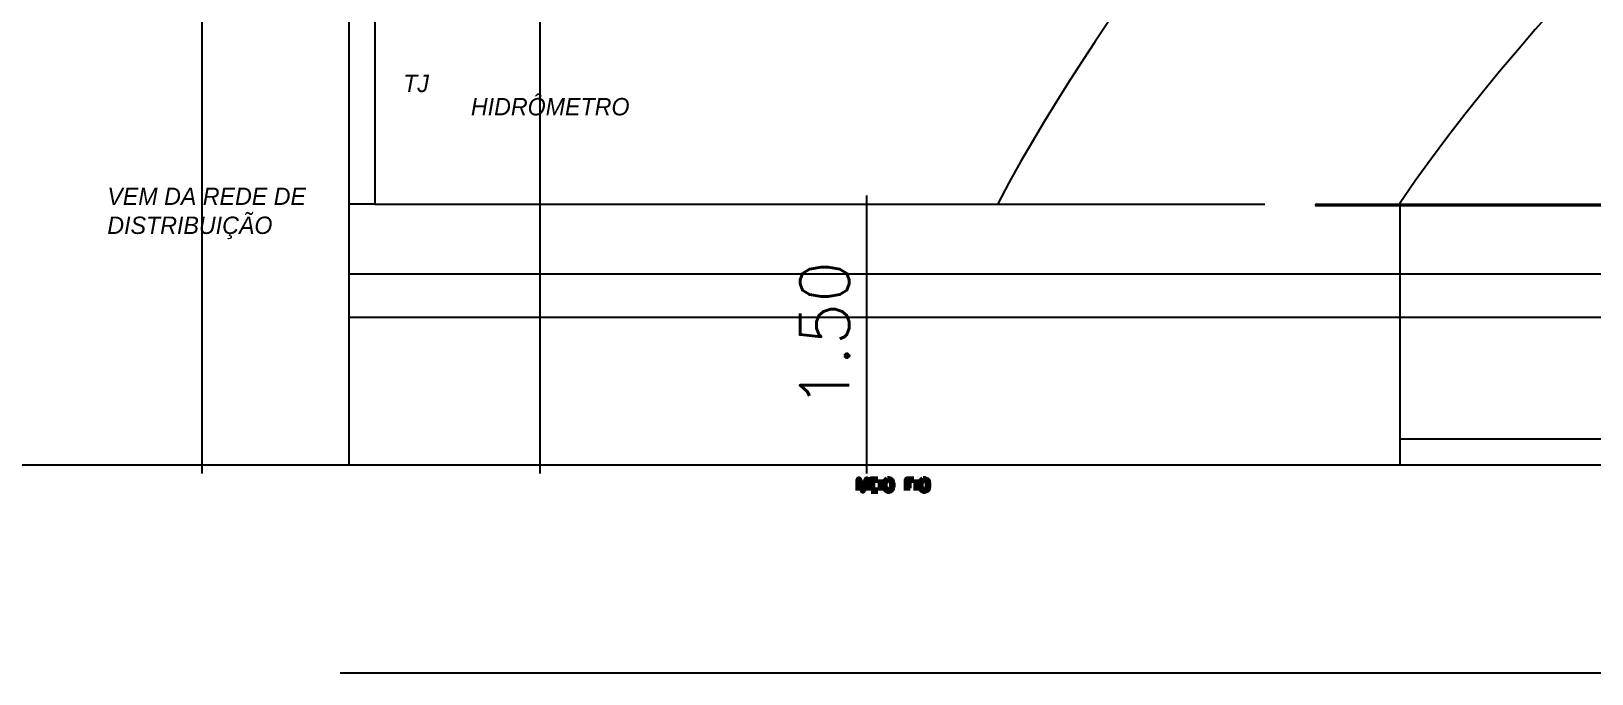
# Model space of a CAD drawing. Header units: millimetres. Extents: x 2273 to 2522, y 1034 to 1187.
# Drawn here: x 2471.94 to 2480.93, y 1095.27 to 1098.97 of the extents above; entities that cross this region are included whole.
import ezdxf

# ---------------------------------------------------------------- set-up
doc = ezdxf.new("R2010")
doc.units = ezdxf.units.MM
doc.layers.add('COTA', color=8, linetype='Continuous')
doc.layers.add('LAYER8', color=8, linetype='Continuous')
doc.layers.add('PAREDES', color=4, linetype='Continuous', lineweight=100)
doc.styles.add('Romans', font='romans.shx')
doc.styles.get("Standard").update_dxf_attribs({"font": 'arial.ttf'})
doc.dimstyles.new('COTA50', dxfattribs={"dimtxt": 0.17, "dimasz": 0.01, "dimexe": 0.05, "dimexo": 0.95, "dimgap": 0.1, "dimtad": 1, "dimzin": 4, "dimdsep": 46, "dimtxsty": 'Romans', "dimblk": 'ARCHTICK', "dimcen": -0.3, "dimdle": 0.05, "dimse1": 1, "dimse2": 1, "dimclrd": 2, "dimclre": 3, "dimclrt": 3, "dimadec": 0, "dimazin": 0, "dimtfac": 1, "dimtix": 1, "dimtmove": 2, "dimatfit": 1, "dimldrblk": 'USERTICK', "dimfxl": 0.05, "dimtolj": 1, "dimtzin": 4, "dimlwd": -1, "dimarcsym": 0})

# ---------------------------------------------------------------- blocks, each defined once
blk = doc.blocks.new('QWE')
at = {"layer": 'PAREDES', "color": 0, "linetype": 'Continuous'}
for points in [[(64.3328, 139.3304), (64.3328, 139.3922), (64.3564, 139.3304), (64.3799, 139.3922), (64.3799, 139.3304)], [(64.4034, 139.3304), (64.4034, 139.3922), (64.4417, 139.3922)], [(64.4034, 139.3627), (64.427, 139.3627)], [(64.4593, 139.3922), (64.4593, 139.3304)], [(64.4975, 139.3922), (64.4917, 139.3892), (64.4858, 139.3833), (64.4828, 139.3775), (64.4799, 139.3686), (64.4799, 139.3539), (64.4828, 139.3451), (64.4858, 139.3392), (64.4917, 139.3333), (64.4975, 139.3304), (64.5093, 139.3304), (64.5181, 139.3333), (64.524, 139.3392), (64.524, 139.3451), (64.527, 139.3539), (64.527, 139.3686), (64.524, 139.3775), (64.524, 139.3833), (64.5181, 139.3892), (64.5093, 139.3922), (64.4975, 139.3922)], [(64.6123, 139.3304), (64.6123, 139.3922), (64.6505, 139.3922)], [(64.6123, 139.3627), (64.6358, 139.3627)], [(64.6652, 139.3922), (64.6652, 139.3304)], [(64.7034, 139.3922), (64.6975, 139.3892), (64.6917, 139.3833), (64.6887, 139.3775), (64.6858, 139.3686), (64.6858, 139.3539), (64.6887, 139.3451), (64.6917, 139.3392), (64.6975, 139.3333), (64.7034, 139.3304), (64.7152, 139.3304), (64.7211, 139.3333), (64.7299, 139.3392), (64.7299, 139.3451), (64.7328, 139.3539), (64.7328, 139.3686), (64.7299, 139.3775), (64.7299, 139.3833), (64.7211, 139.3892), (64.7152, 139.3922), (64.7034, 139.3922)], [(64.4034, 139.3304), (64.4417, 139.3304)]]:
    blk.add_lwpolyline(points, dxfattribs=at)
blk = doc.blocks.new('_ArchTick')
at = {"color": 0, "linetype": 'ByBlock', "const_width": 0.15}
blk.add_lwpolyline([(-0.5, -0.5), (0.5, 0.5)], dxfattribs=at)
blk = doc.blocks.new('*D82')
at = {"color": 2, "transparency": 16777216}
blk.add_line((2476.7483, 1098.0232), (2476.7483, 1096.4232), dxfattribs=at)
at = {"layer": 'Defpoints', "color": 0, "transparency": 16777216}
for p in [(2477.0865, 1097.9732), (2476.7483, 1096.4732), (2477.0865, 1096.4732)]:
    blk.add_point(p, dxfattribs=at)
at = {"color": 2, "transparency": 16777216, "xscale": 0.01, "yscale": 0.01, "zscale": 0.01}
for p, rotation in [((2476.7483, 1097.9732), 90), ((2476.7483, 1096.4732), 270)]:
    blk.add_blockref('_ArchTick', p, dxfattribs=dict(at, rotation=rotation))
at = {"color": 3, "transparency": 16777216, "insert": (2476.5066, 1097.2232), "char_height": 0.17, "attachment_point": 5, "rotation": 90, "style": 'Romans'}
blk.add_mtext('\\A1;{\\H1.6667x;1.50}', dxfattribs=at)
blk = doc.blocks.new('USERTICK')
at = {"layer": 'COTA', "color": 0}
for p, q in [((-1, 0), (1, 0)), ((0, 1), (0, -1))]:
    blk.add_line(p, q, dxfattribs=at)
blk.add_circle((0, 0), 0.25, dxfattribs=at)
blk = doc.blocks.new('*D196')
at = {"color": 2, "transparency": 16777216}
blk.add_line((2474.8667, 1105.0262), (2474.8667, 1096.4232), dxfattribs=at)
at = {"layer": 'Defpoints', "color": 0, "transparency": 16777216}
for p in [(2475.2682, 1104.9762), (2474.8667, 1096.4732), (2475.2682, 1096.4732)]:
    blk.add_point(p, dxfattribs=at)
at = {"color": 2, "transparency": 16777216, "xscale": 0.01, "yscale": 0.01, "zscale": 0.01}
for p, rotation in [((2474.8667, 1104.9762), 90), ((2474.8667, 1096.4732), 270)]:
    blk.add_blockref('_ArchTick', p, dxfattribs=dict(at, rotation=rotation))
at = {"color": 3, "transparency": 16777216, "insert": (2474.6817, 1100.7247), "char_height": 0.17, "attachment_point": 5, "rotation": 90, "style": 'Romans'}
blk.add_mtext('\\A1;8.50', dxfattribs=at)
blk = doc.blocks.new('*D231')
at = {"color": 2, "transparency": 16777216}
blk.add_line((2473.7152, 1095.2758), (2503.7329, 1095.2758), dxfattribs=at)
at = {"layer": 'Defpoints', "color": 0, "transparency": 16777216}
for p in [(2473.7652, 1096.4732), (2503.6829, 1096.4732), (2503.6829, 1095.2758)]:
    blk.add_point(p, dxfattribs=at)
at = {"color": 2, "transparency": 16777216, "xscale": 0.01, "yscale": 0.01, "zscale": 0.01, "rotation": 180}
blk.add_blockref('_ArchTick', (2473.7652, 1095.2758), dxfattribs=at)
at = {"color": 2, "transparency": 16777216, "xscale": 0.01, "yscale": 0.01, "zscale": 0.01}
blk.add_blockref('_ArchTick', (2503.6829, 1095.2758), dxfattribs=at)
at = {"color": 3, "transparency": 16777216, "insert": (2488.724, 1095.4608), "char_height": 0.17, "attachment_point": 5, "style": 'Romans'}
blk.add_mtext('\\A1;29.92', dxfattribs=at)
blk = doc.blocks.new('*D232')
at = {"color": 2, "transparency": 16777216}
blk.add_line((2472.9203, 1096.4232), (2472.9203, 1123.2568), dxfattribs=at)
at = {"layer": 'Defpoints', "color": 0, "transparency": 16777216}
for p in [(2472.9203, 1123.2068), (2473.7652, 1123.2068), (2473.7652, 1096.4732)]:
    blk.add_point(p, dxfattribs=at)
at = {"color": 2, "transparency": 16777216, "xscale": 0.01, "yscale": 0.01, "zscale": 0.01}
for p, rotation in [((2472.9203, 1123.2068), 90), ((2472.9203, 1096.4732), 270)]:
    blk.add_blockref('_ArchTick', p, dxfattribs=dict(at, rotation=rotation))
at = {"color": 3, "transparency": 16777216, "insert": (2472.7353, 1109.84), "char_height": 0.17, "attachment_point": 5, "rotation": 90, "style": 'Romans'}
blk.add_mtext('\\A1;26.73', dxfattribs=at)

msp = doc.modelspace()

# ---------------------------------------------------------------- hatches: boundary and pattern name
at = {"layer": 'LAYER8', "linetype": 'Continuous'}
msp.add_hatch(color=252, dxfattribs=at).paths.add_polyline_path([(2494.7593, 1097.9673), (2479.3388, 1097.9732), (2479.3329, 1097.9673), (2494.7593, 1097.9673), (2479.3388, 1097.9732), (2494.7476, 1097.9732)])

# ---------------------------------------------------------------- linework, layer by layer
at = {"color": 1}
msp.add_line((2454.7693, 1096.4732), (2514.7693, 1096.4732), dxfattribs=at)
at = {"layer": 'LAYER8', "linetype": 'Continuous'}
msp.add_line((2473.9152, 1097.9732), (2473.7652, 1097.9732), dxfattribs=at)
for points in [[(2473.7652, 1123.2068), (2473.7652, 1097.9732)], [(2473.9152, 1123.1968), (2473.9152, 1097.9732)]]:
    msp.add_lwpolyline(points, dxfattribs=at)
at = {"layer": 'LAYER8', "color": 0, "linetype": 'Continuous'}
for points in [[(2481.0329, 1099.4379), (2480.924, 1099.3262), (2480.8152, 1099.2114), (2480.7064, 1099.0967), (2480.6005, 1098.9791), (2480.4976, 1098.8585), (2480.3946, 1098.7379), (2480.2946, 1098.6144), (2480.1946, 1098.4909), (2480.0976, 1098.3644), (2480.0035, 1098.2379), (2479.9093, 1098.1085), (2479.8182, 1097.9762)], [(2478.1417, 1099.0262), (2478.0652, 1098.9114), (2477.9917, 1098.7997), (2477.9182, 1098.685), (2477.8446, 1098.5673), (2477.774, 1098.4526), (2477.7035, 1098.335), (2477.6358, 1098.2173), (2477.5682, 1098.0967), (2477.5035, 1097.9762)], [(2473.7652, 1097.9732), (2473.7652, 1096.4732)], [(2473.9152, 1097.9732), (2479.0417, 1097.9732)], [(2479.3388, 1097.9732), (2497.4123, 1097.9732)], [(2479.8211, 1097.9732), (2479.8211, 1096.4732)], [(2473.7652, 1097.5732), (2503.6829, 1097.5732)], [(2473.7652, 1097.3232), (2503.6829, 1097.3232)], [(2479.8211, 1096.6232), (2483.5211, 1096.6232)], [(2473.7652, 1096.4732), (2503.6829, 1096.4732)]]:
    msp.add_lwpolyline(points, dxfattribs=at)
at = {"layer": 'LAYER8', "color": 252, "linetype": 'Continuous'}
for points in [[(2479.3329, 1097.9673), (2494.7593, 1097.9673), (2479.3388, 1097.9732), (2479.3329, 1097.9673)], [(2494.7593, 1097.9673), (2479.3388, 1097.9732), (2494.7476, 1097.9732), (2494.7593, 1097.9673)]]:
    msp.add_lwpolyline(points, dxfattribs=at)

# ---------------------------------------------------------------- block references
at = {"layer": 'LAYER8', "color": 0, "linetype": 'ByBlock'}
msp.add_blockref('QWE', (2412.3706, 956.9958), dxfattribs=at)

# ---------------------------------------------------------------- texts
at = {"layer": 'LAYER8', "color": 0, "linetype": 'Continuous', "char_height": 0.1, "width": 1.591519, "attachment_point": 1}
for s, insert in [('{\\fHarlow Solid Italic|b0|i0|c0|p82;TJ}', (2474.0787, 1098.7192)), ('{\\fHarlow Solid Italic|b0|i0|c0|p82;HIDRÔMETRO}', (2474.4688, 1098.5854)), ('{\\fHarlow Solid Italic|b0|i0|c0|p82;VEM DA REDE DE DISTRIBUIÇÃO}', (2472.3744, 1098.0693))]:
    msp.add_mtext(s, dxfattribs=dict(at, insert=insert))

# ---------------------------------------------------------------- dimensions: what is measured, and where the dimension line sits
for base, p1, p2, picture, middle in [((2472.9203, 1123.2068), (2473.7652, 1096.4732), (2473.7652, 1123.2068), '*D232', (2472.7353, 1109.84)), ((2474.8667, 1096.4732), (2475.2682, 1104.9762), (2475.2682, 1096.4732), '*D196', (2474.6817, 1100.7247))]:
    dim = msp.add_linear_dim(base=base, p1=p1, p2=p2, angle=90, dimstyle='COTA50')
    dim.commit()
    dim.dimension.update_dxf_attribs({"geometry": picture, "text_midpoint": middle})
dim = msp.add_linear_dim(base=(2476.7483, 1096.4732), p1=(2477.0865, 1097.9732), p2=(2477.0865, 1096.4732), angle=90, text='{\\H1.6667x;<>}', dimstyle='COTA50')
dim.commit()
dim.dimension.update_dxf_attribs({"geometry": '*D82', "text_midpoint": (2476.5066, 1097.2232)})
dim = msp.add_linear_dim(base=(2503.6829, 1095.2758), p1=(2473.7652, 1096.4732), p2=(2503.6829, 1096.4732), dimstyle='COTA50')
dim.commit()
dim.dimension.update_dxf_attribs({"geometry": '*D231', "text_midpoint": (2488.724, 1095.4608)})

doc.saveas('drawing.dxf')
